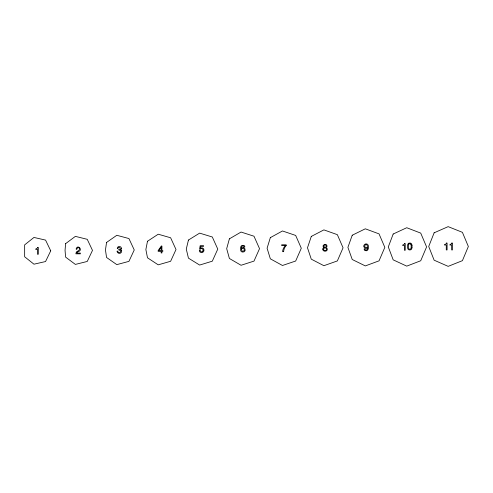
<?xml version="1.0" encoding="UTF-8"?>
<svg xmlns="http://www.w3.org/2000/svg" width="493" height="493" viewBox="0 0 493 493"><rect width="100%" height="100%" fill="white"/><g stroke="black" fill="none" stroke-linecap="round" stroke-linejoin="round"><path stroke-width="0.74" d="M412.006 247.283L412.006 245.736M77.185 251.436C78.233 250.801 79.995 249.834 79.521 248.534C79.318 248.065 78.997 247.689 78.208 247.689C76.686 247.504 77.216 250.413 76.095 249.07C77.339 243.715 83.711 250.161 78.19 251.646A3.858 3.858 0 0 0 77.093 252.508A1.313 1.313 0 0 0 76.865 253.094L80.384 253.094L80.384 253.821L75.904 253.821A3.272 3.272 0 0 1 77.142 251.381M408.882 243.222L409.529 243.08A3.359 3.359 0 0 1 409.911 243.074L410.484 243.16A1.873 1.873 0 0 1 410.681 243.222M201.421 248.62L201.323 248.632A1.374 1.374 0 0 0 200.799 248.799A2.04 2.04 0 0 0 200.244 249.267L199.536 249.23L200.176 245.662L203.566 245.662L203.566 246.389L200.793 246.389L200.448 248.386A1.306 1.306 0 0 1 200.934 248.047L201.021 248.016A2.169 2.169 0 0 1 201.723 247.893A2.557 2.557 0 0 1 202.586 248.034A2.015 2.015 0 0 1 203.72 249.107A2.262 2.262 0 0 1 203.843 249.446L203.942 250.247A2.453 2.453 0 0 1 203.794 251.091A2.151 2.151 0 0 1 202.592 252.336L201.834 252.508A3.42 3.42 0 0 1 201.538 252.521A2.403 2.403 0 0 1 199.998 252.028A1.904 1.904 0 0 1 199.363 250.567L200.176 250.567M366.225 250.087L366.404 250.068A1.189 1.189 0 0 0 367.149 249.6L367.562 248.509A7.118 7.118 0 0 0 367.655 247.48L367.642 247.461A1.762 1.762 0 0 1 366.077 248.392L365.59 248.349A1.947 1.947 0 0 1 364.105 247.159A2.896 2.896 0 0 1 363.951 246.136M285.336 245.588L281.676 245.588L281.676 244.799L286.193 244.799L286.193 245.52M364.9 249.057L364.087 249.057L364.37 249.982A1.479 1.479 0 0 0 364.728 250.364A1.96 1.96 0 0 0 365.19 250.623C368.024 251.701 368.955 248.01 368.376 245.915A3.673 3.673 0 0 0 368.191 245.286L367.944 244.793A1.91 1.91 0 0 0 367.63 244.423A1.701 1.701 0 0 0 367.057 244.078A2.329 2.329 0 0 0 363.803 246.13M119.029 249.433C122.492 249.101 118.16 245.539 118.043 248.318C116.447 249.698 117.544 246.136 119.096 246.537C120.187 246.377 121.451 247.129 121.34 248.336M117.057 251.196L117.864 251.196A1.701 1.701 0 0 0 118.228 252.28L119.731 252.632L120.742 251.664L120.465 250.524L118.875 250.105L118.844 249.421M283.518 251.658L282.581 251.658A9.897 9.897 0 0 1 285.373 245.619M323.987 247.492C320.536 245.169 327.161 242.581 327.069 246.204C325.294 247.72 328.492 248.484 326.865 250.524C325.657 251.88 322.681 251.239 322.81 249.175M323.667 249.218L323.765 249.76A1.097 1.097 0 0 0 323.975 250.08L324.067 250.173A1.362 1.362 0 0 0 324.406 250.382L324.801 250.499A2.021 2.021 0 0 0 325.177 250.518A1.362 1.362 0 0 0 326.532 249.138A1.343 1.343 0 0 0 325.097 247.954A1.399 1.399 0 0 0 323.581 249.205M411.692 248.78A1.947 1.947 0 0 1 411.304 249.378A1.75 1.75 0 0 1 410.774 249.741A1.824 1.824 0 0 1 410.49 249.846L410.034 249.92A3.543 3.543 0 0 1 409.652 249.926L409.079 249.846A1.775 1.775 0 0 1 408.253 249.378A1.947 1.947 0 0 1 407.865 248.78A4.492 4.492 0 0 1 407.563 247.283L407.551 245.736A4.548 4.548 0 0 1 407.853 244.226A1.929 1.929 0 0 1 408.253 243.634A1.799 1.799 0 0 1 408.882 243.228M411.994 247.283A4.492 4.492 0 0 1 411.704 248.786M411.704 244.226A4.548 4.548 0 0 1 412 245.736M411.692 244.232A1.929 1.929 0 0 0 411.304 243.634A1.787 1.787 0 0 0 410.681 243.228M411.002 244.762A4.868 4.868 0 0 1 411.162 246.025L411.144 247.35A3.605 3.605 0 0 1 410.996 248.238A1.689 1.689 0 0 1 410.583 248.94A0.894 0.894 0 0 1 410.33 249.113L409.227 249.113A0.894 0.894 0 0 1 408.98 248.94A1.689 1.689 0 0 1 408.568 248.238A3.605 3.605 0 0 1 408.414 247.35L408.395 245.952A4.628 4.628 0 0 1 408.561 244.768M410.983 244.768A1.393 1.393 0 0 0 410.373 243.899A0.961 0.961 0 0 0 410.17 243.838L409.942 243.795A1.615 1.615 0 0 0 409.615 243.795L409.461 243.819A0.992 0.992 0 0 0 409.196 243.918A1.393 1.393 0 0 0 408.574 244.768M366.225 250.068A1.239 1.239 0 0 1 364.82 249.076M366.281 244.707A1.485 1.485 0 0 1 366.133 247.64A1.22 1.22 0 0 1 365.658 247.591A1.442 1.442 0 0 1 364.82 246.247A2.471 2.471 0 0 1 364.869 245.65A1.528 1.528 0 0 1 365.103 245.138A1.152 1.152 0 0 1 365.732 244.701L365.954 244.657A1.787 1.787 0 0 1 366.293 244.657M322.786 249.181A1.793 1.793 0 0 1 323.975 247.455M283.629 251.664A9.613 9.613 0 0 1 286.217 245.539M244.972 250.604A2.083 2.083 0 0 1 244.596 251.331A1.917 1.917 0 0 1 244.103 251.757L242.827 252.089L241.619 251.787A2.101 2.101 0 0 1 240.911 251.005A3.254 3.254 0 0 1 240.584 249.957A7.697 7.697 0 0 1 240.615 247.504L240.695 247.184A3.5 3.5 0 0 1 241.028 246.346A2.292 2.292 0 0 1 241.786 245.532L244.053 245.483A1.553 1.553 0 0 1 244.546 245.921L244.892 246.956L244.084 246.956A1.239 1.239 0 0 0 242.131 246.21A2.502 2.502 0 0 0 241.422 247.726L241.373 247.782A6.692 6.692 0 0 0 241.311 248.509L241.65 248.127A1.578 1.578 0 0 1 242.038 247.85A1.947 1.947 0 0 1 242.494 247.696L242.747 247.652A2.699 2.699 0 0 1 243.252 247.652M243.302 247.455A2.286 2.286 0 0 1 244.892 250.573M201.421 248.583A1.578 1.578 0 0 1 203.116 250.179M203.024 250.185A1.621 1.621 0 0 1 202.222 251.781M202.173 251.701A1.541 1.541 0 0 1 201.619 251.806A1.424 1.424 0 0 1 200.109 250.573M121.444 250.154A2.255 2.255 0 0 1 119.941 253.328A2.255 2.255 0 0 1 117.155 251.196M121.303 250.216A1.467 1.467 0 0 0 120.409 249.711L120.409 249.68A1.534 1.534 0 0 0 121.377 248.343M241.465 249.803L242.273 251.264L243.875 250.937A1.633 1.633 0 0 0 244.214 249.889A2.145 2.145 0 0 0 244.146 249.292A1.294 1.294 0 0 0 243.468 248.472A1.282 1.282 0 0 0 243.031 248.367A1.522 1.522 0 0 0 242.26 248.466A1.337 1.337 0 0 0 241.552 249.285L241.465 249.803M65.6 243.665L65.058 250.389L65.6 257.112L75.374 264.408L87.243 261.456L92.487 250.389L87.243 239.321L75.374 236.369L65.6 243.665M106.55 242.457L105.465 249.957L106.55 257.457L116.798 264.624L128.926 261.37L134.25 249.957L128.926 238.544L116.798 235.29L106.55 242.457M37.678 247.394C37.721 248.842 35.755 248.17 35.706 249.335L37.486 249.335L37.486 254.252L38.306 254.252L38.306 247.394L37.678 247.394M404.605 243.505C404.704 244.922 402.534 244.281 402.664 245.415L404.42 245.415L404.42 250.259L405.228 250.259L405.228 243.505L404.605 243.505M446.461 243.074C446.442 244.602 444.421 243.832 444.489 245.015L446.27 245.015L446.27 249.926L447.089 249.926L447.089 243.074L446.461 243.074M451.841 243.074C451.902 244.528 449.647 243.912 449.869 245.015L451.643 245.015L451.643 249.926L452.469 249.926L452.469 243.074L451.841 243.074M147.493 241.256L145.866 249.526L147.493 257.796L158.216 264.84L170.615 261.278L176.013 249.526L170.615 237.768L158.216 234.212L147.493 241.256M188.443 240.048L186.274 249.094L188.443 258.141L199.634 265.055L212.298 261.191L217.77 249.094L212.298 236.991L199.634 233.127L188.443 240.048M229.393 238.84L226.681 248.663L229.393 258.48L241.059 265.271L253.987 261.105L259.534 248.663L253.987 236.215L241.059 232.049L229.393 238.84M270.343 237.638L267.089 248.232L270.343 258.819L282.477 265.487L295.671 261.019L301.297 248.232L295.671 235.438L282.477 230.97L270.343 237.638M311.286 236.43L307.49 247.794L311.286 259.164L323.895 265.702L337.354 260.926L343.06 247.794L337.354 234.662L323.895 229.886L311.286 236.43M352.236 235.223L347.898 247.363L352.236 259.503L365.319 265.918L379.043 260.84L384.823 247.363L379.043 233.885L365.319 228.807L352.236 235.223M393.186 234.021L388.305 246.931L393.186 259.848L406.737 266.134L420.726 260.754L426.587 246.931L420.726 233.109L406.737 227.729L393.186 234.021M434.136 232.813L428.713 246.5L434.136 260.187L448.155 266.356L462.409 260.668L468.35 246.5L462.409 232.332L448.155 226.644L434.136 232.813M50.724 250.82L45.559 261.543L33.955 264.193L24.65 256.773L24.65 244.873L33.955 237.447L45.559 240.097L50.724 250.82M161.131 247.264L158.851 250.623L161.149 250.623L161.149 247.264M161.266 246.099L158.142 250.555L158.142 251.35L161.149 251.35L161.149 252.952L161.926 252.952L161.926 251.35L162.85 251.35L162.85 250.623L161.926 250.623L161.926 246.099L161.266 246.099M324.412 247.141A1.177 1.177 0 0 0 326.212 246.186A1.177 1.177 0 0 0 324.48 245.101A1.177 1.177 0 0 0 324.412 247.141"/></g></svg>
